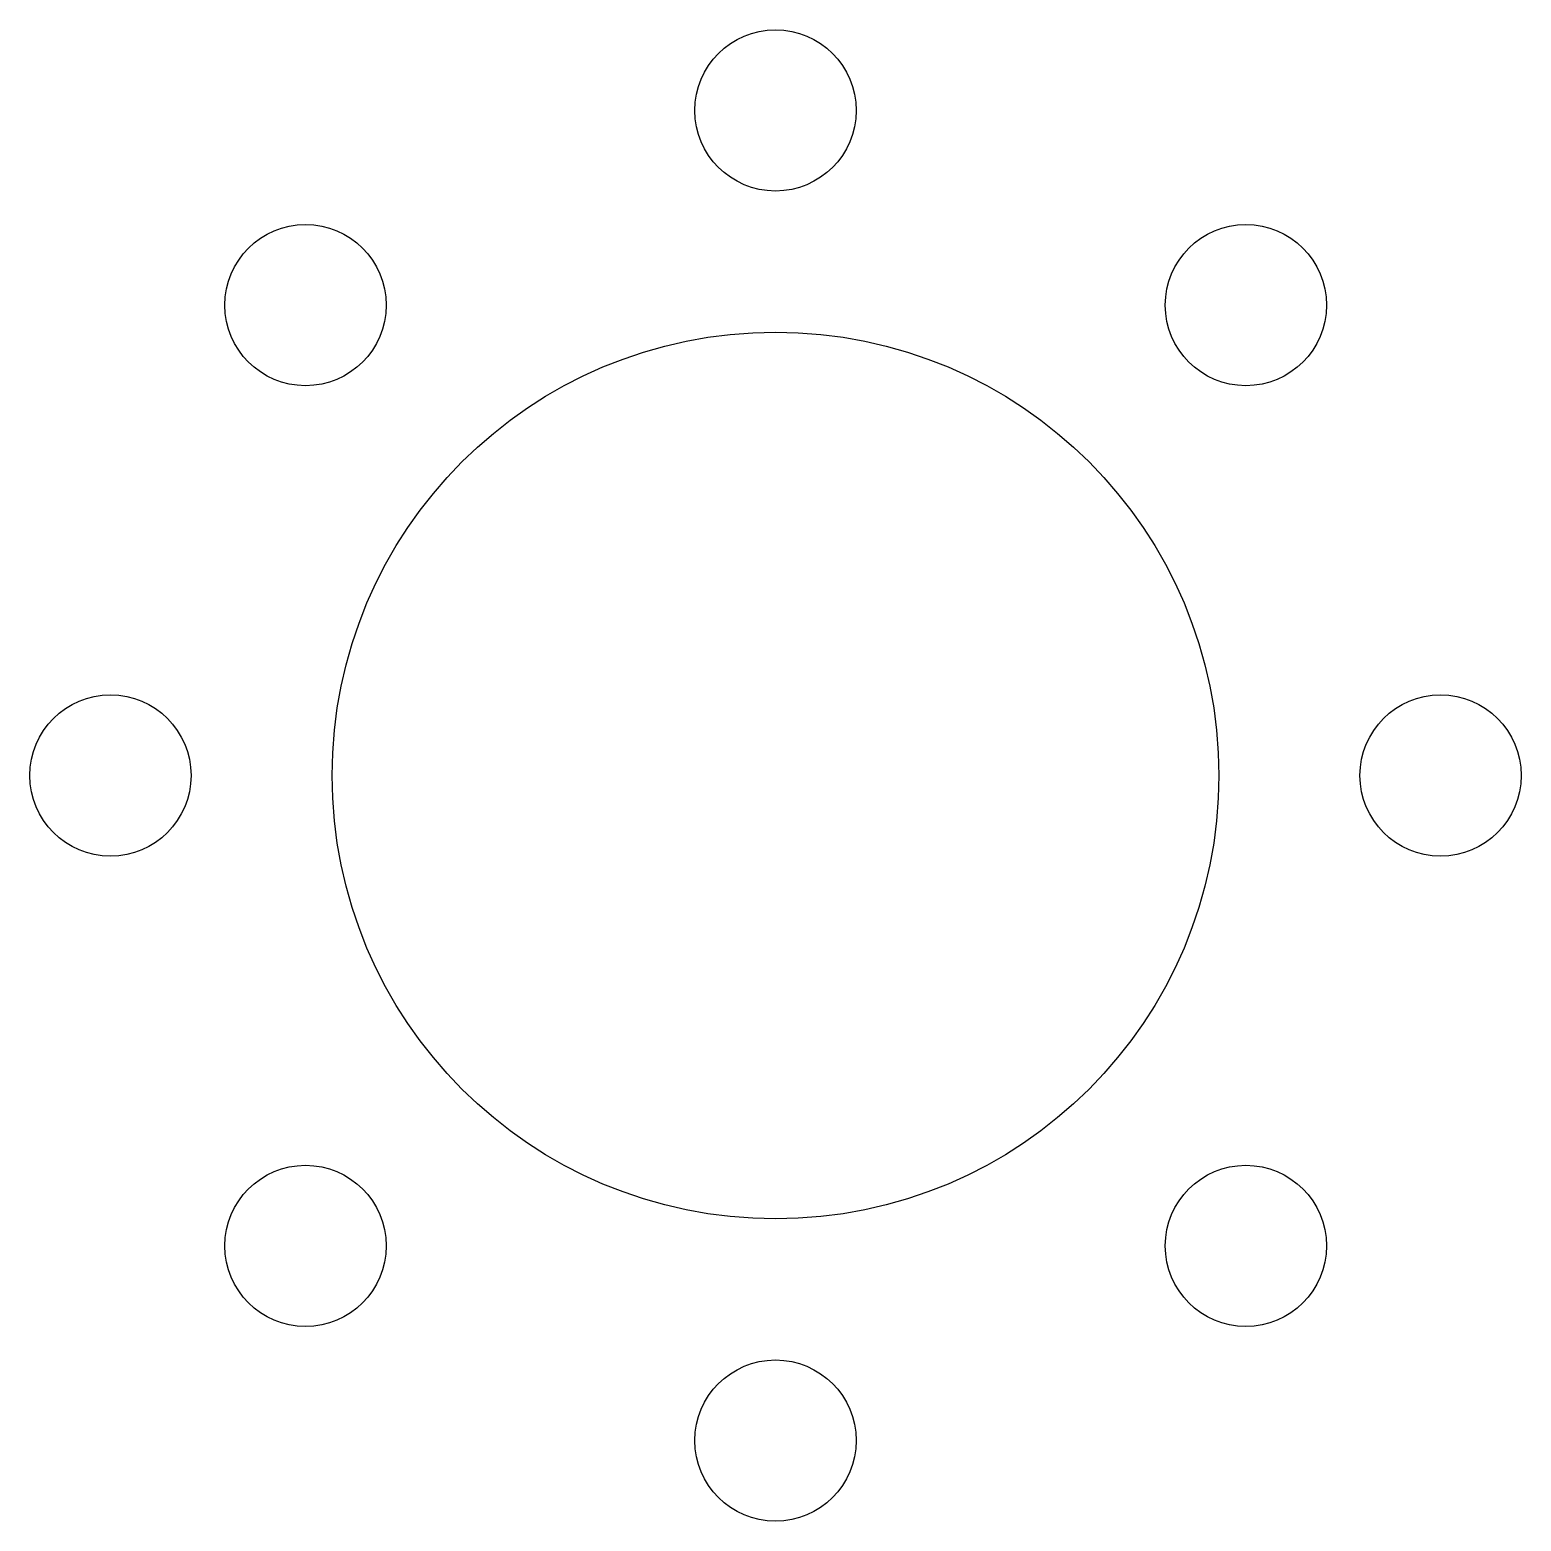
# Model space of a CAD drawing. Extents: x 146 to 254, y -174 to -64.
# Drawn here: x 204.962 to 208.662, y -162.278 to -158.578 of the extents above; entities that cross this region are included whole.
import ezdxf

# ---------------------------------------------------------------- set-up
doc = ezdxf.new("R2010")
doc.units = 0
doc.layers.add('BLACK', color=7, linetype='CONTINUOUS')

msp = doc.modelspace()

# ---------------------------------------------------------------- linework, layer by layer
at = {"layer": 'BLACK'}
for centre, radius in [((206.812, -158.778), 0.2), ((205.646, -159.261), 0.2), ((207.979, -159.261), 0.2), ((206.812, -160.428), 1.1), ((205.162, -160.428), 0.2), ((208.462, -160.428), 0.2), ((205.646, -161.595), 0.2), ((207.979, -161.595), 0.2), ((206.812, -162.078), 0.2)]:
    msp.add_circle(centre, radius, dxfattribs=at)

doc.saveas('drawing.dxf')
